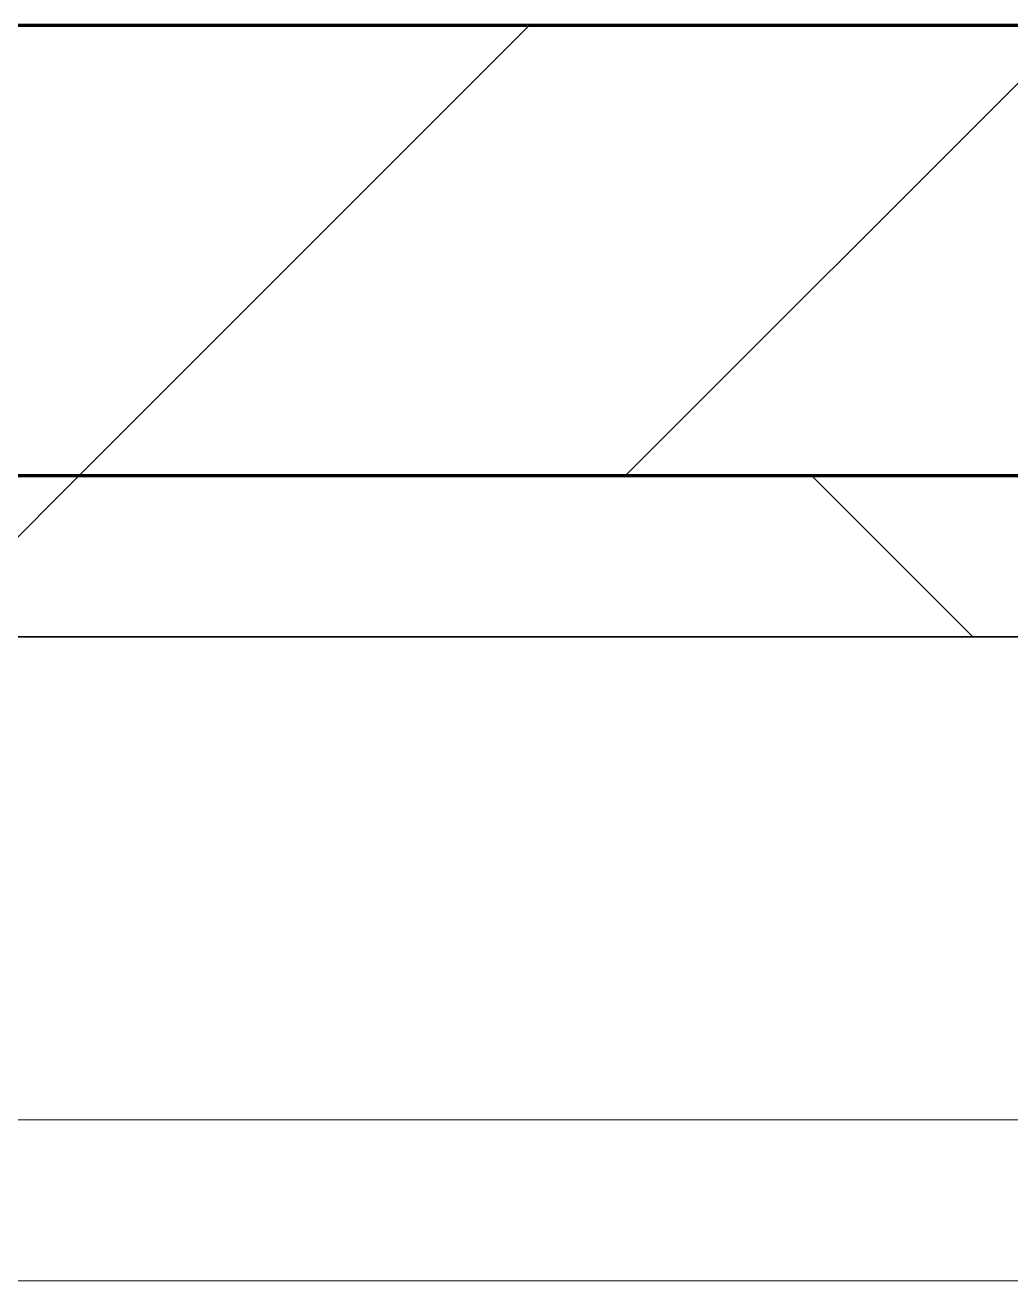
# Model space of a CAD drawing. Header units: millimetres. Extents: x -795739 to -715748, y -34378 to 22353.
# Drawn here: x -723076.3 to -722770.1, y 3879 to 4269 of the extents above; entities that cross this region are included whole.
import ezdxf

# ---------------------------------------------------------------- set-up
doc = ezdxf.new("R2010")
doc.units = ezdxf.units.MM
for name, color, linetype, lineweight in [('A-GLAZ-CURT', 2, 'Continuous', 9), ('A-WALL', 5, 'Continuous', 35), ('A-WALL-FNSH', 2, 'Continuous', 35), ('A-WALL-PATT', 1, 'Continuous', 9)]:
    doc.layers.add(name, color=color, linetype=linetype, lineweight=lineweight)

# ---------------------------------------------------------------- blocks, each defined once
blk = doc.blocks.new('System Panel - DPA-AR_Metal Ceiling Rectangular Panel-V13-4282-01 ENLARGED LOWER PLATFORM LEVEL - REFLECTED CEILING PLAN - SHEET 3')
at = {"layer": 'A-GLAZ-CURT'}
for p, q in [((-724307.37, 4079.02), (-726707.37, 4079.02)), ((-726707.37, 4079.02), (-724307.37, 4079.02)), ((-726707.37, 3929.03), (-724307.37, 3929.03)), ((-724307.37, 3929.03), (-726707.37, 3929.03))]:
    blk.add_line(p, q, dxfattribs=at)
blk = doc.blocks.new('System Panel - DPA-AR_Metal Ceiling Rectangular Panel-V27-4282-01 ENLARGED LOWER PLATFORM LEVEL - REFLECTED CEILING PLAN - SHEET 3')
at = {"layer": 'A-GLAZ-CURT'}
for p, q in [((-773182.37, 3879.03), (-775582.37, 3879.03)), ((-775582.37, 3879.03), (-773182.37, 3879.03))]:
    blk.add_line(p, q, dxfattribs=at)
blk = doc.blocks.new('PPLS-PP19_Custom Tile Pattern - Custom Tile Pattern-V84-4282-01 ENLARGED LOWER PLATFORM LEVEL - REFLECTED CEILING PLAN - SHEET 3')
at = {"layer": 'A-GLAZ-CURT'}
for p, q in [((-300, 0), (300, 0)), ((300, 0), (-300, 0)), ((230.06, 0), (300, 0)), ((-300, -50), (300, -50)), ((300, -50), (-300, -50))]:
    blk.add_line(p, q, dxfattribs=at)
for points, knots in [([(171.51, 0), (176.48, 0), (193.23, 0), (201.73, 0), (208.81, 0), (213.9, 0), (241.96, 0), (266.73, 0), (281.71, 0), (291.71, 0), (296.52, 0), (297.86, 0), (298.09, 0)], [-7971.819559, -7971.819559, -7971.819559, -7971.819559, -7784.112253, -7606.717214, -7289.299508, -7042.621073, -6582.165592, -6068.460911, -5766.029927, -5566.724884, -5280.360606, -5199.253518, -5199.253518, -5199.253518, -5199.253518]), ([(300, 0), (288.22, 0), (262, 0), (230.43, 0), (219.94, 0), (219.02, 0)], [-12528.858583, -12528.858583, -12528.858583, -12528.858583, -11905.454923, -11162.864862, -10856.732305, -10856.732305, -10856.732305, -10856.732305]), ([(284.76, 0), (284.76, 0), (285.09, 0), (287.47, 0), (293.59, 0), (297.76, 0), (300, 0)], [-4110.630118, -4110.630118, -4110.630118, -4110.630118, -4053.389046, -3959.664717, -3862.421465, -3746.95702, -3746.95702, -3746.95702, -3746.95702]), ([(297.38, 0), (295.84, 0), (291.62, 0), (285.38, 0), (284.87, 0)], [-4803.172655, -4803.172655, -4803.172655, -4803.172655, -4358.271401, -4143.037883, -4143.037883, -4143.037883, -4143.037883])]:
    blk.add_open_spline(points, degree=3, knots=knots, dxfattribs=at)
blk.add_open_spline([(300, 0), (287.2, 0), (274.39, 0), (261.57, 0)], degree=3, dxfattribs=at)
blk = doc.blocks.new('PPLS-PP19_Custom Tile Pattern - Custom Tile Pattern-V85-4282-01 ENLARGED LOWER PLATFORM LEVEL - REFLECTED CEILING PLAN - SHEET 3')
at = {"layer": 'A-GLAZ-CURT'}
for p, q in [((-300, 0), (300, 0)), ((300, 0), (-300, 0)), ((-293.07, 0), (-275.75, 0)), ((-275.75, 0), (-293.07, 0)), ((-222.32, 0), (-205, 0)), ((-205, 0), (-222.32, 0)), ((-300, -50), (300, -50)), ((300, -50), (-300, -50))]:
    blk.add_line(p, q, dxfattribs=at)
at = {"layer": 'A-GLAZ-CURT', "flags": 128}
for points in [[(-300, 0), (-291.56, 0), (-283.3, 0), (-275.2, 0), (-267.26, 0), (-259.45, 0), (-251.77, 0), (-244.2, 0), (-236.74, 0), (-229.36, 0), (-222.06, 0), (-214.83, 0), (-207.71, 0), (-200.76, 0), (-194.02, 0), (-187.54, 0), (-181.38, 0), (-175.58, 0), (-170.25, 0), (-165.64, 0), (-162.01, 0), (-159.53, 0), (-157.46, 0), (-154.52, 0), (-149.42, 0), (-141.84, 0), (-132.81, 0), (-126.08, 0)], [(-203.46, 0), (-209.04, 0), (-215.73, 0), (-222.63, 0), (-229.72, 0), (-236.97, 0), (-244.39, 0), (-251.96, 0), (-259.67, 0), (-267.51, 0), (-275.48, 0), (-283.55, 0), (-291.73, 0), (-300, 0)], [(-125.17, 0), (-128.55, 0), (-134.16, 0), (-140.03, 0), (-145.5, 0), (-150.63, 0), (-155.53, 0), (-160.27, 0), (-164.95, 0), (-169.65, 0), (-174.47, 0), (-179.49, 0), (-184.81, 0), (-190.44, 0), (-196.37, 0), (-202.58, 0)]]:
    blk.add_lwpolyline(points, dxfattribs=at)
at = {"layer": 'A-GLAZ-CURT'}
for points, knots in [([(-300, 0), (-284.65, 0), (-236.57, 0), (-174.61, 0), (-129.95, 0), (-110.8, 0), (-99.5, 0), (-91.46, 0)], [-5323.127839, -5323.127839, -5323.127839, -5323.127839, -4502.809032, -2700.551212, -1002.059161, -460.363443, 0, 0, 0, 0]), ([(-203.47, 0), (-206.99, 0), (-231.23, 0), (-262.56, 0), (-294.48, 0), (-300, 0)], [-15374.105385, -15374.105385, -15374.105385, -15374.105385, -15131.813646, -13729.592194, -13439.944408, -13439.944408, -13439.944408, -13439.944408]), ([(-137.88, 0), (-140.56, 0), (-147.66, 0), (-147.69, 0), (-158.72, 0), (-174.02, 0), (-185.59, 0), (-209.77, 0), (-232.01, 0), (-255.22, 0), (-262.59, 0), (-264.9, 0), (-265.4, 0)], [-3187.727384, -3187.727384, -3187.727384, -3187.727384, -2919.378265, -2477.344047, -2237.412286, -2029.680487, -1755.085331, -1400.429864, -858.079193, -543.655514, -208.940337, 0, 0, 0, 0]), ([(-258.6, 0), (-257.91, 0), (-254.26, 0), (-241.25, 0), (-225.99, 0), (-213.43, 0), (-207.06, 0), (-204.3, 0)], [-5722.54675, -5722.54675, -5722.54675, -5722.54675, -5657.471696, -5413.335975, -5017.494783, -4832.723979, -4685.575192, -4685.575192, -4685.575192, -4685.575192]), ([(-135.82, 0), (-137.15, 0), (-139.92, 0), (-149.31, 0), (-162.01, 0), (-177.91, 0), (-199.46, 0), (-216.65, 0), (-231.26, 0), (-233.46, 0), (-234, 0)], [-2617.829187, -2617.829187, -2617.829187, -2617.829187, -2418.507304, -2308.929706, -2113.765672, -1763.376603, -1422.553702, -978.033455, -846.069444, -682.911962, -682.911962, -682.911962, -682.911962]), ([(-233.49, 0), (-233.44, 0), (-232.38, 0), (-230.74, 0), (-225.3, 0), (-223.63, 0)], [-455.274641, -455.274641, -455.274641, -455.274641, -440.605512, -119.536984, 0, 0, 0, 0]), ([(-223.63, 0), (-219.39, 0), (-212.19, 0), (-205.12, 0), (-203.47, 0)], [-5463.295695, -5463.295695, -5463.295695, -5463.295695, -5161.076232, -5068.781352, -5068.781352, -5068.781352, -5068.781352]), ([(-203.47, 0), (-203.38, 0), (-197.39, 0), (-185.8, 0), (-171.77, 0), (-158.7, 0), (-157.22, 0)], [-4670.822792, -4670.822792, -4670.822792, -4670.822792, -4666.091899, -4349.945572, -4000.813434, -3840.635403, -3840.635403, -3840.635403, -3840.635403]), ([(-202.92, 0), (-197.2, 0), (-186.6, 0), (-169.02, 0), (-152.21, 0), (-140.61, 0), (-135.7, 0)], [-5058.607125, -5058.607125, -5058.607125, -5058.607125, -4739.070012, -4465.409639, -4149.119819, -3844.541415, -3844.541415, -3844.541415, -3844.541415]), ([(-152.35, 0), (-151.03, 0), (-147.71, 0), (-143.57, 0), (-138.62, 0)], [-3494.978217, -3494.978217, -3494.978217, -3494.978217, -3371.022232, -3227.460399, -3227.460399, -3227.460399, -3227.460399]), ([(-118.78, 0), (-121.86, 0), (-126.28, 0), (-136.96, 0), (-147.46, 0), (-150.03, 0), (-150.57, 0)], [-5938.474035, -5938.474035, -5938.474035, -5938.474035, -5700.061948, -5508.838257, -5298.784692, -5196.16478, -5196.16478, -5196.16478, -5196.16478]), ([(-150.34, 0), (-150.07, 0), (-147.75, 0), (-144.18, 0), (-137.93, 0), (-136.56, 0)], [-4948.728362, -4948.728362, -4948.728362, -4948.728362, -4883.323924, -4440.880425, -4330.137317, -4330.137317, -4330.137317, -4330.137317]), ([(-136.06, 0), (-137.31, 0), (-142.24, 0), (-147.74, 0), (-149.07, 0)], [-6509.710453, -6509.710453, -6509.710453, -6509.710453, -6449.282163, -6277.220794, -6277.220794, -6277.220794, -6277.220794]), ([(-148.23, 0), (-146.94, 0), (-140.36, 0), (-138.13, 0), (-136.37, 0)], [-6162.058746, -6162.058746, -6162.058746, -6162.058746, -6017.569127, -5579.751817, -5579.751817, -5579.751817, -5579.751817]), ([(-136.36, 0), (-136.86, 0), (-141.75, 0), (-146.11, 0), (-146.95, 0)], [-770.627825, -770.627825, -770.627825, -770.627825, -741.901385, -489.130243, -489.130243, -489.130243, -489.130243]), ([(-146.69, 0), (-146.59, 0), (-145.49, 0), (-140.84, 0), (-136.94, 0), (-135.57, 0)], [-420.34245, -420.34245, -420.34245, -420.34245, -406.956646, -290.263673, -220.964704, -220.964704, -220.964704, -220.964704]), ([(-135.66, 0), (-132.44, 0), (-124.68, 0), (-107.3, 0), (-90.42, 0), (-75.26, 0), (-68.41, 0), (-65.12, 0), (-63.63, 0)], [-4306.218496, -4306.218496, -4306.218496, -4306.218496, -4054.690705, -3793.097032, -3402.597032, -3144.956779, -3050.982048, -2969.237017, -2969.237017, -2969.237017, -2969.237017]), ([(-86.16, 0), (-91.37, 0), (-104.13, 0), (-121.8, 0), (-132.76, 0), (-135.61, 0)], [-1681.3698, -1681.3698, -1681.3698, -1681.3698, -1374.161226, -945.742622, -784.803168, -784.803168, -784.803168, -784.803168]), ([(-26.75, 0), (-27.82, 0), (-36.18, 0), (-53.55, 0), (-78.2, 0), (-109.57, 0), (-125.59, 0), (-135.57, 0)], [-8718.362214, -8718.362214, -8718.362214, -8718.362214, -8532.293389, -8073.216054, -7508.296369, -7004.680444, -6517.627785, -6517.627785, -6517.627785, -6517.627785]), ([(-135.48, 0), (-132.39, 0), (-127.33, 0), (-124.19, 0), (-123.43, 0), (-123.28, 0)], [-3839.893365, -3839.893365, -3839.893365, -3839.893365, -3647.167523, -3488.92562, -3439.852845, -3439.852845, -3439.852845, -3439.852845]), ([(-72.93, 0), (-75.51, 0), (-91.45, 0), (-114.41, 0), (-135.21, 0), (-135.39, 0)], [-19442.345229, -19442.345229, -19442.345229, -19442.345229, -18935.241197, -17136.203329, -17120.441938, -17120.441938, -17120.441938, -17120.441938]), ([(-134.77, 0), (-134.18, 0), (-132.42, 0), (-128.78, 0), (-126.5, 0)], [-5463.506987, -5463.506987, -5463.506987, -5463.506987, -5364.112219, -5231.017328, -5231.017328, -5231.017328, -5231.017328]), ([(-127.41, 0), (-131.63, 0), (-133.16, 0), (-134.09, 0), (-134.15, 0)], [-8540.990293, -8540.990293, -8540.990293, -8540.990293, -8266.114998, -8246.473386, -8246.473386, -8246.473386, -8246.473386]), ([(-134.15, 0), (-133.32, 0), (-130.31, 0), (-117.33, 0), (-92.04, 0), (-77.37, 0), (-69.88, 0), (-67.71, 0)], [-7657.439573, -7657.439573, -7657.439573, -7657.439573, -7293.749979, -6839.55839, -6236.997189, -5713.340575, -5455.960837, -5455.960837, -5455.960837, -5455.960837]), ([(-120.13, 0), (-120.14, 0), (-120.24, 0), (-121.3, 0), (-129.25, 0), (-133.82, 0)], [-2933.992132, -2933.992132, -2933.992132, -2933.992132, -2920.575025, -2840.280255, -2731.647847, -2731.647847, -2731.647847, -2731.647847]), ([(-113.43, 0), (-113.44, 0), (-113.96, 0), (-119.73, 0), (-125.43, 0), (-127.03, 0), (-127.41, 0)], [-328.499627, -328.499627, -328.499627, -328.499627, -282.672656, -98.539552, -24.539552, 0, 0, 0, 0]), ([(-126.5, 0), (-122.44, 0), (-108.71, 0), (-88.96, 0), (-73.63, 0), (-67.66, 0)], [-5231.017328, -5231.017328, -5231.017328, -5231.017328, -4994.692869, -4542.524482, -4134.966926, -4134.966926, -4134.966926, -4134.966926]), ([(-125.15, 0), (-124.93, 0), (-121.96, 0), (-113.01, 0), (-98.9, 0), (-85.29, 0), (-73.12, 0), (-68.21, 0), (-68.04, 0)], [-3362.7396, -3362.7396, -3362.7396, -3362.7396, -3342.215224, -3074.362186, -2902.289527, -2605.247022, -2322.099534, -2311.883475, -2311.883475, -2311.883475, -2311.883475]), ([(-122.08, 0), (-122.01, 0), (-121.69, 0), (-121.2, 0), (-120.88, 0)], [-3136.336417, -3136.336417, -3136.336417, -3136.336417, -3110.304437, -3035.164275, -3035.164275, -3035.164275, -3035.164275]), ([(-36.33, 0), (-36.43, 0), (-37.27, 0), (-45.02, 0), (-46.13, 0), (-60.59, 0), (-81.23, 0), (-99.51, 0), (-114.02, 0), (-117.28, 0), (-118.78, 0)], [-1855.773136, -1855.773136, -1855.773136, -1855.773136, -1810.870157, -1672.078046, -1405.135169, -1060.00838, -740.068933, -229.489605, -116.330425, 0, 0, 0, 0]), ([(-117.74, 0), (-117.19, 0), (-114.78, 0), (-113.43, 0), (-113.43, 0)], [-821.249067, -821.249067, -821.249067, -821.249067, -394.672656, -330.879064, -330.879064, -330.879064, -330.879064]), ([(-67.91, 0), (-72.98, 0), (-87.79, 0), (-107.61, 0), (-116.56, 0), (-117.56, 0)], [-2627.997013, -2627.997013, -2627.997013, -2627.997013, -2193.204658, -1433.981041, -985.49888, -985.49888, -985.49888, -985.49888]), ([(-115.82, 0), (-114.96, 0), (-110.41, 0), (-96.78, 0), (-71.33, 0), (-42.53, 0), (-15.24, 0), (-3.81, 0), (-0.97, 0)], [-5724.064692, -5724.064692, -5724.064692, -5724.064692, -5430.283136, -5103.229623, -4799.173296, -4065.652676, -3589.737505, -3410.081093, -3410.081093, -3410.081093, -3410.081093]), ([(0.18, 0), (-2.47, 0), (-12.93, 0), (-25.64, 0), (-40, 0), (-56.24, 0), (-75.59, 0), (-94, 0), (-112.01, 0), (-114.94, 0), (-115.63, 0)], [-2672.309633, -2672.309633, -2672.309633, -2672.309633, -2518.50168, -2125.455881, -1792.521578, -1466.981642, -1208.454564, -789.402658, -501.969187, -243.577221, -243.577221, -243.577221, -243.577221]), ([(-91.46, 0), (-90.09, 0), (-84.7, 0), (-77.43, 0), (-72.73, 0), (-72.64, 0), (-72.64, 0)], [-19832.387487, -19832.387487, -19832.387487, -19832.387487, -19753.885894, -19541.04734, -19478.625389, -19471.062469, -19471.062469, -19471.062469, -19471.062469]), ([(-68.48, 0), (-68.89, 0), (-74.82, 0), (-80.63, 0), (-86.16, 0)], [-2031.655175, -2031.655175, -2031.655175, -2031.655175, -2007.031671, -1681.3698, -1681.3698, -1681.3698, -1681.3698]), ([(-29.03, 0), (-33.97, 0), (-43.74, 0), (-56.37, 0), (-71.66, 0), (-77.83, 0), (-82.66, 0), (-83.28, 0), (-83.28, 0)], [-2680.714891, -2680.714891, -2680.714891, -2680.714891, -2413.671296, -2161.752162, -2006.592567, -1646.621388, -1424.436217, -1393.971743, -1393.971743, -1393.971743, -1393.971743]), ([(-83.28, 0), (-83.28, 0), (-82.91, 0), (-76.28, 0), (-71.13, 0), (-67.7, 0)], [-1393.4169, -1393.4169, -1393.4169, -1393.4169, -1353.722004, -1274.333717, -1080.210814, -1080.210814, -1080.210814, -1080.210814]), ([(-36.62, 0), (-36.62, 0), (-40.35, 0), (-44.32, 0), (-55.09, 0), (-65.28, 0), (-67.71, 0)], [-4069.478503, -4069.478503, -4069.478503, -4069.478503, -3858.647035, -3538.256648, -2842.901703, -2633.722776, -2633.722776, -2633.722776, -2633.722776]), ([(-67.52, 0), (-64.94, 0), (-61.84, 0), (-60.36, 0), (-59.97, 0)], [-5448.562773, -5448.562773, -5448.562773, -5448.562773, -5140.470607, -5006.787413, -5006.787413, -5006.787413, -5006.787413]), ([(-67.35, 0), (-59.93, 0), (-48.14, 0), (-36.49, 0), (-33.57, 0), (-29.94, 0), (-28.57, 0)], [-1073.56893, -1073.56893, -1073.56893, -1073.56893, -651.549973, -296.515819, -83.513472, 0, 0, 0, 0]), ([(-66.59, 0), (-65.14, 0), (-59.51, 0), (-54.4, 0), (-48.53, 0), (-30.79, 0), (-18.03, 0), (8.61, 0), (15.02, 0), (22.91, 0), (31, 0), (39.04, 0), (51.19, 0), (58.74, 0), (61.34, 0), (61.45, 0)], [-4110.085044, -4110.085044, -4110.085044, -4110.085044, -4008.285538, -3689.699207, -3546.54457, -3315.260113, -2864.387349, -2439.246196, -2084.094819, -1956.422387, -1818.904206, -1645.594513, -1443.202566, -1228.752106, -1120.932285, -1120.932285, -1120.932285, -1120.932285]), ([(-66.39, 0), (-66.39, 0), (-63.63, 0), (-53.63, 0), (-34.42, 0), (-29.82, 0), (-29.19, 0)], [-2493.31794, -2493.31794, -2493.31794, -2493.31794, -2315.303971, -1809.437387, -963.711516, -666.19313, -666.19313, -666.19313, -666.19313]), ([(31.18, 0), (25.97, 0), (11.99, 0), (-16.92, 0), (-47.42, 0), (-65.77, 0), (-66.37, 0), (-66.38, 0)], [-4496.803627, -4496.803627, -4496.803627, -4496.803627, -4222.080604, -3745.412743, -2981.410125, -2542.574734, -2498.224237, -2498.224237, -2498.224237, -2498.224237]), ([(-63.63, 0), (-61.49, 0), (-57.39, 0), (-54.49, 0), (-45.2, 0), (-40.79, 0), (-40.46, 0), (-40.44, 0)], [-2969.237017, -2969.237017, -2969.237017, -2969.237017, -2851.217951, -2734.127174, -2474.780881, -2410.990208, -2350.645972, -2350.645972, -2350.645972, -2350.645972]), ([(-58.83, 0), (-58.37, 0), (-57.29, 0), (-54.23, 0), (-46.33, 0), (-42.62, 0), (-41.76, 0)], [-4859.52896, -4859.52896, -4859.52896, -4859.52896, -4680.891996, -4469.85053, -4321.566175, -4270.495146, -4270.495146, -4270.495146, -4270.495146]), ([(-51.83, 0), (-51.83, 0), (-51.78, 0), (-47.4, 0), (-46.01, 0), (-40.22, 0), (-36.78, 0)], [-632.814994, -632.814994, -632.814994, -632.814994, -627.965721, -508.377888, -260.442412, 0, 0, 0, 0]), ([(0.16, 0), (-0.77, 0), (-8.1, 0), (-20.62, 0), (-32.81, 0), (-44.85, 0), (-51.43, 0), (-51.79, 0)], [-1665.369403, -1665.369403, -1665.369403, -1665.369403, -1617.263037, -1290.787923, -1039.307308, -819.71621, -644.910881, -644.910881, -644.910881, -644.910881]), ([(-41.76, 0), (-39.9, 0), (-37.72, 0), (-36.92, 0), (-36.77, 0)], [-4270.495146, -4270.495146, -4270.495146, -4270.495146, -4161.040818, -4106.245333, -4106.245333, -4106.245333, -4106.245333]), ([(-36.78, 0), (-32.43, 0), (-20.62, 0), (-7.58, 0), (0.15, 0)], [-6191.144455, -6191.144455, -6191.144455, -6191.144455, -5862.463379, -5430.746323, -5430.746323, -5430.746323, -5430.746323]), ([(-36.29, 0), (-36.29, 0), (-34.66, 0), (-28.88, 0), (-26.95, 0), (-26.54, 0)], [-9150.272121, -9150.272121, -9150.272121, -9150.272121, -9057.163041, -8919.836787, -8834.607043, -8834.607043, -8834.607043, -8834.607043]), ([(30.82, 0), (29.27, 0), (20.14, 0), (3.54, 0), (-16.58, 0), (-34.76, 0), (-36.04, 0)], [-10462.034656, -10462.034656, -10462.034656, -10462.034656, -10363.088938, -9884.23066, -9424.652049, -9182.880979, -9182.880979, -9182.880979, -9182.880979]), ([(-33.34, 0), (-33.34, 0), (-32.93, 0), (-31.16, 0), (-30.52, 0)], [-2415.024266, -2415.024266, -2415.024266, -2415.024266, -2357.633367, -2323.618664, -2323.618664, -2323.618664, -2323.618664]), ([(70.61, 0), (66.16, 0), (55.8, 0), (39.61, 0), (24.74, 0), (2.64, 0), (-17.84, 0), (-30.57, 0), (-31.82, 0), (-32, 0)], [-4647.237329, -4647.237329, -4647.237329, -4647.237329, -4326.416877, -4098.545751, -3766.694881, -3333.063701, -2994.501669, -2698.150104, -2614.070998, -2614.070998, -2614.070998, -2614.070998]), ([(-30.76, 0), (-30.73, 0), (-29.99, 0), (-23.47, 0), (-15.75, 0), (-15.19, 0)], [-54176.191683, -54176.191683, -54176.191683, -54176.191683, -54157.274271, -53749.15266, -53717.791567, -53717.791567, -53717.791567, -53717.791567]), ([(-30.52, 0), (-27.11, 0), (-17.83, 0), (5.99, 0), (22.06, 0), (37.44, 0), (45.92, 0), (57.68, 0), (63.32, 0), (67.98, 0)], [-2323.618664, -2323.618664, -2323.618664, -2323.618664, -2142.497158, -1716.209403, -1206.526904, -1089.329421, -901.315459, -753.071572, -499.492318, -499.492318, -499.492318, -499.492318]), ([(-13, 0), (-14.35, 0), (-17.68, 0), (-25.97, 0), (-29.52, 0), (-30.21, 0)], [-55207.591944, -55207.591944, -55207.591944, -55207.591944, -54789.006179, -54461.685999, -54290.791712, -54290.791712, -54290.791712, -54290.791712]), ([(0.19, 0), (-4.56, 0), (-14.34, 0), (-24.92, 0), (-29.03, 0)], [-3261.159008, -3261.159008, -3261.159008, -3261.159008, -2903.012179, -2680.714891, -2680.714891, -2680.714891, -2680.714891]), ([(-28.98, 0), (-28.66, 0), (-27.39, 0), (-24.45, 0), (-22.56, 0)], [-166.548282, -166.548282, -166.548282, -166.548282, -102.06493, 0, 0, 0, 0]), ([(-28.57, 0), (-26.93, 0), (-20.29, 0), (-11.45, 0), (2.08, 0), (13.15, 0), (21.24, 0), (24.62, 0), (24.72, 0), (24.72, 0)], [-5361.429781, -5361.429781, -5361.429781, -5361.429781, -5261.36855, -5050.479954, -4785.90057, -4596.498881, -4445.288762, -4384.376941, -4376.041937, -4376.041937, -4376.041937, -4376.041937]), ([(-22.56, 0), (-20.27, 0), (-17.03, 0), (-11.36, 0), (-7.66, 0), (-6.6, 0), (-6.44, 0)], [-56468.192263, -56468.192263, -56468.192263, -56468.192263, -56344.022017, -56303.229861, -56166.290093, -56124.392176, -56124.392176, -56124.392176, -56124.392176]), ([(-15.19, 0), (-13.07, 0), (7.48, 0), (42.82, 0), (88.72, 0), (120.63, 0), (138.28, 0), (138.53, 0)], [-461.142613, -461.142613, -461.142613, -461.142613, -429.606584, -390.253598, -346.313304, -291.370682, -290.5735, -290.5735, -290.5735, -290.5735]), ([(-6.54, 0), (-6.73, 0), (-7.2, 0), (-7.6, 0), (-7.79, 0)], [-56009.792147, -56009.792147, -56009.792147, -56009.792147, -55949.290093, -55895.192118, -55895.192118, -55895.192118, -55895.192118])]:
    blk.add_open_spline(points, degree=3, knots=knots, dxfattribs=at)
for points in [[(-135.59, 0), (-155.55, 0), (-178.11, 0), (-203.34, 0)], [(-133.82, 0), (-134.37, 0), (-134.92, 0), (-135.57, 0)], [(-134.93, 0), (-130.82, 0), (-127.43, 0), (-125.15, 0)], [(-67.67, 0), (-66.66, 0), (-65.74, 0), (-65.07, 0)], [(-63.96, 0), (-64.09, 0), (-65.68, 0), (-67.63, 0)], [(-39.84, 0), (-39.08, 0), (-38.11, 0), (-37.36, 0)]]:
    blk.add_open_spline(points, degree=3, dxfattribs=at)
blk = doc.blocks.new('*U553')
at = {"layer": 'A-GLAZ-CURT', "rotation": 180}
for name, p in [('PPLS-PP19_Custom Tile Pattern - Custom Tile Pattern-V85-4282-01 ENLARGED LOWER PLATFORM LEVEL - REFLECTED CEILING PLAN - SHEET 3', (55800, 500)), ('PPLS-PP19_Custom Tile Pattern - Custom Tile Pattern-V84-4282-01 ENLARGED LOWER PLATFORM LEVEL - REFLECTED CEILING PLAN - SHEET 3', (56400, 500))]:
    blk.add_blockref(name, p, dxfattribs=at)
at = {"layer": 'A-GLAZ-CURT'}
for name, p in [('System Panel - DPA-AR_Metal Ceiling Rectangular Panel-V13-4282-01 ENLARGED LOWER PLATFORM LEVEL - REFLECTED CEILING PLAN - SHEET 3', (781282.37, -3579.02)), ('System Panel - DPA-AR_Metal Ceiling Rectangular Panel-V27-4282-01 ENLARGED LOWER PLATFORM LEVEL - REFLECTED CEILING PLAN - SHEET 3', (830157.37, -3579.02))]:
    blk.add_blockref(name, p, dxfattribs=at)

msp = doc.modelspace()

# ---------------------------------------------------------------- hatches: boundary and pattern name
at = {"layer": 'A-WALL-PATT', "lineweight": 9}
h = msp.add_hatch(dxfattribs=at)
h.set_pattern_fill('FP_2', color=256, style=0, pattern_type=2)
h.set_pattern_definition([(45, (0, 0), (-84.852814, 84.852814), [])])
h.paths.add_polyline_path([(-721521.38, 4129.02), (-720978.37, 4129.02), (-720978.37, 4269.02), (-728752.37, 4269.02), (-728752.37, 4129.02), (-722064.39, 4129.02)])
h = msp.add_hatch(dxfattribs=at)
h.set_pattern_fill('FP_3', color=256, style=0, pattern_type=2)
h.set_pattern_definition([(45, (0, 0), (-212.13203, 212.13203), []), (135, (0, 0), (-212.13203, -212.13203), [])])
h.paths.add_polyline_path([(-721181.99, 4079.02), (-720978.37, 4079.02), (-720978.37, 4129.02), (-728752.37, 4129.02), (-728752.37, 4079.02), (-721249.87, 4079.02)])

# ---------------------------------------------------------------- linework, layer by layer
at = {"layer": 'A-WALL', "color": 7, "lineweight": 70}
for p, q in [((-728552.37, 4269.02), (-720978.37, 4269.02)), ((-720978.37, 4129.02), (-728752.37, 4129.02))]:
    msp.add_line(p, q, dxfattribs=at)
at = {"layer": 'A-WALL-FNSH', "color": 250}
for p, q in [((-728752.37, 4129.02), (-720978.37, 4129.02)), ((-720978.37, 4079.02), (-728752.37, 4079.02))]:
    msp.add_line(p, q, dxfattribs=at)

# ---------------------------------------------------------------- block references
msp.add_blockref('*U553', (-778882.37, 3579.02))

doc.saveas('drawing.dxf')
